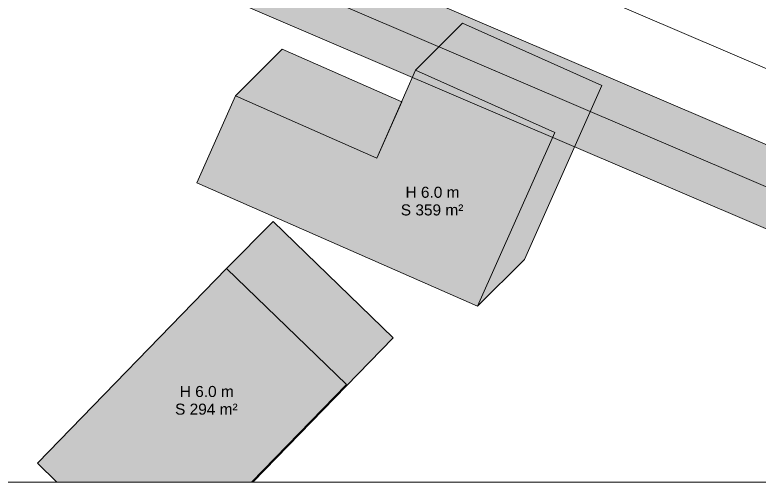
# Model space of a CAD drawing. Header units: metres. Extents: x 0 to 957, y 0 to 971.
# Drawn here: x 262.8 to 330.2, y 0 to 42.3 of the extents above; entities that cross this region are included whole.
import ezdxf

# ---------------------------------------------------------------- set-up
doc = ezdxf.new("R2010")
doc.units = ezdxf.units.M
doc.header["$MEASUREMENT"] = 0
for name, color, linetype, lineweight, true_color in [('TPX_BUILDING_AREAS_TEXT', 7, 'CONTINUOUS', 0, 0x000000), ('TPX_BUILDING_HEIGHTS_TEXT', 7, 'CONTINUOUS', 0, 0x000000), ('TPX_BUILDINGS', 7, 'CONTINUOUS', 0, 0x000000), ('TPX_BUILDINGS_HATCH', 7, 'CONTINUOUS', 0, 0xf0f0f0), ('TPX_BUILDINGS_SHADOWS_HATCH', 7, 'CONTINUOUS', 0, 0x000000), ('TPX_BUILDINGS_SHADOWS_OUTLINES', 7, 'CONTINUOUS', 0, 0x000000), ('TPX_FRAME_PROJECT', 7, 'CONTINUOUS', 0, 0x000000), ('TPX_RAILWAYS_AXES', 7, 'CONTINUOUS', 0, 0x464646), ('TPX_ROADS_AXES', 7, 'CONTINUOUS', 0, 0x323232), ('TPX_ROADS_CONTOURS', 7, 'CONTINUOUS', 0, 0x646464), ('TPX_ROADS_HATCH', 7, 'CONTINUOUS', 0, 0xc8c8c8)]:
    doc.layers.add(name, color=color, linetype=linetype, lineweight=lineweight, true_color=true_color)
doc.styles.add('TPX_TEXTE', font='arial.ttf')

msp = doc.modelspace()

# ---------------------------------------------------------------- hatches: boundary and pattern name
at = {"layer": 'TPX_BUILDINGS_HATCH'}
for points in [[(282.744, 34.967), (279.241, 27.098), (304.678, 15.926), (311.673, 31.665), (299.061, 37.305), (295.557, 29.325), (282.744, 34.967)], [(281.934, 19.346), (264.811, 1.72), (266.588, 0), (284.213, 0), (292.796, 8.835), (281.934, 19.346)]]:
    msp.add_hatch(color=256, dxfattribs=at).paths.add_polyline_path(points)
at = {"layer": 'TPX_BUILDINGS_SHADOWS_HATCH'}
for points in [[(303.303, 41.548), (299.061, 37.305), (311.673, 31.665), (304.678, 15.926), (308.92, 20.169), (315.916, 35.908), (303.303, 41.548)], [(286.987, 39.21), (282.744, 34.967), (295.557, 29.325), (297.805, 34.446), (286.987, 39.21)], [(286.177, 23.589), (281.934, 19.346), (292.796, 8.835), (284.213, 0), (284.334, 0), (297.039, 13.078), (286.177, 23.589)]]:
    msp.add_hatch(color=256, dxfattribs=at).paths.add_polyline_path(points)
at = {"layer": 'TPX_ROADS_HATCH'}
msp.add_hatch(color=256, dxfattribs=at).paths.add_polyline_path([(0, 21.569), (0, 16.437), (0.547, 16.427), (1.374, 17.223), (55.512, 141.074), (216.894, 71.682), (203.015, 0.286), (203.073, 0), (206.015, 0), (219.715, 70.473), (384.468, 0), (396.601, 0), (396.616, 1.302), (394.744, 3.218), (220.367, 77.808), (56.919, 148.089), (56.842, 148.121), (1.305, 170.445), (0, 170.432), (0, 163.426), (52.741, 142.225), (0, 21.569)])

# ---------------------------------------------------------------- linework, layer by layer
at = {"layer": 'TPX_BUILDINGS', "elevation": 0.042}
for points in [[(282.744, 34.967), (279.241, 27.098), (304.678, 15.926), (311.673, 31.665), (299.061, 37.305), (295.557, 29.325)], [(281.934, 19.346), (264.811, 1.72), (266.588, 0), (284.213, 0), (292.796, 8.835)]]:
    msp.add_lwpolyline(points, close=True, dxfattribs=at)
at = {"layer": 'TPX_BUILDINGS_SHADOWS_OUTLINES', "elevation": 0.039}
for points in [[(303.303, 41.548), (299.061, 37.305), (311.673, 31.665), (304.678, 15.926), (308.92, 20.169), (315.916, 35.908)], [(286.987, 39.21), (282.744, 34.967), (295.557, 29.325), (297.805, 34.446)], [(286.177, 23.589), (281.934, 19.346), (292.796, 8.835), (284.213, 0), (284.334, 0), (297.039, 13.078)]]:
    msp.add_lwpolyline(points, close=True, dxfattribs=at)
at = {"layer": 'TPX_FRAME_PROJECT', "elevation": 0}
msp.add_lwpolyline([(0, 0), (957.418, 0), (957.418, 970.99), (0, 970.99)], close=True, dxfattribs=at)
at = {"layer": 'TPX_RAILWAYS_AXES', "elevation": 0.033}
msp.add_lwpolyline([(0, 176.879), (192.286, 96.671), (357.926, 25.871), (416.735, 0)], dxfattribs=at)
at = {"layer": 'TPX_ROADS_AXES', "elevation": 0.03}
msp.add_lwpolyline([(218.987, 74.591), (393.367, 0)], dxfattribs=at)
at = {"layer": 'TPX_ROADS_CONTOURS', "elevation": 0.027}
msp.add_lwpolyline([(0, 21.569), (0, 16.437), (0.547, 16.427), (1.374, 17.223), (55.512, 141.074), (216.894, 71.682), (203.015, 0.286), (203.073, 0), (206.015, 0), (219.715, 70.473), (384.468, 0), (396.601, 0), (396.616, 1.302), (394.744, 3.218), (220.367, 77.808), (56.919, 148.089), (56.842, 148.121), (1.305, 170.445), (0, 170.432), (0, 163.426), (52.741, 142.225)], close=True, dxfattribs=at)

# ---------------------------------------------------------------- texts
at = {"layer": 'TPX_BUILDING_AREAS_TEXT', "style": 'TPX_TEXTE'}
for s, p in [('S 359 m²', (297.722, 24.147, 0.045)), ('S 294 m²', (277.281, 6.106, 0.045))]:
    msp.add_text(s, height=1, dxfattribs=at).set_placement(p)
at = {"layer": 'TPX_BUILDING_HEIGHTS_TEXT', "style": 'TPX_TEXTE'}
for p in [(298.147, 25.747, 0.045), (277.706, 7.706, 0.045)]:
    msp.add_text('H 6.0 m', height=1, dxfattribs=at).set_placement(p)

doc.saveas('drawing.dxf')
